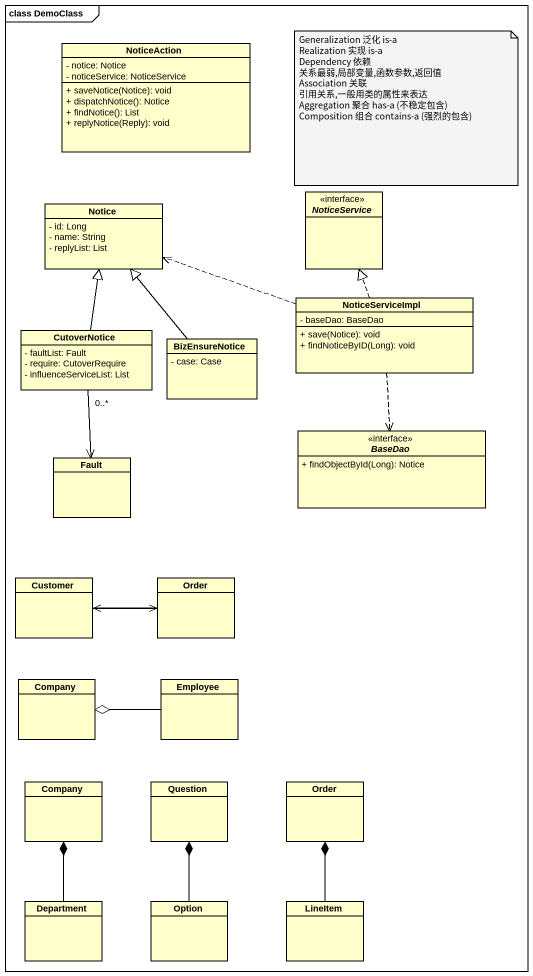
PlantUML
@startuml
mainframe class DemoClass
hide circle
hide empty members
skinparam classAttributeIconSize 0
class NoticeAction {
  - notice: Notice
  - noticeService: NoticeService
  + saveNotice(Notice): void
  + dispatchNotice(): Notice
  + findNotice(): List
  + replyNotice(Reply): void
}
class Notice {
  - id: Long
  - name: String
  - replyList: List
}
interface NoticeService <<interface>>
class NoticeServiceImpl {
  - baseDao: BaseDao
  + save(Notice): void
  + findNoticeByID(Long): void
}
class CutoverNotice {
  - faultList: Fault
  - require: CutoverRequire
  - influenceServiceList: List
}
class BizEnsureNotice {
  - case: Case
}
interface BaseDao <<interface>> {
  + findObjectById(Long): Notice
}
class Fault
class Customer
class Order
class Company
class Employee
class "Company" as Company_2
class Question
class "Order" as Order_2
class Department
class Option
class LineItem
NoticeServiceImpl .left.> Notice
NoticeServiceImpl .up.|> NoticeService
NoticeServiceImpl ..> BaseDao
CutoverNotice -up-|> Notice
CutoverNotice "0..*" --> Fault
BizEnsureNotice -up-|> Notice
Customer -right- Order
Customer -right-> Order
Order -left- Customer
Order -left-> Customer
Employee -left-o Company
Department -up-* Company_2
Option -up-* Question
LineItem -up-* Order_2
note as N1
  Generalization 泛化 is-a
  Realization 实现 is-a
  Dependency 依赖 关系最弱,局部变量,函数参数,返回值
  Association 关联 引用关系,一般用类的属性来表达
  Aggregation 聚合 has-a (不稳定包含)
  Composition 组合 contains-a (强烈的包含)
end note
@enduml
